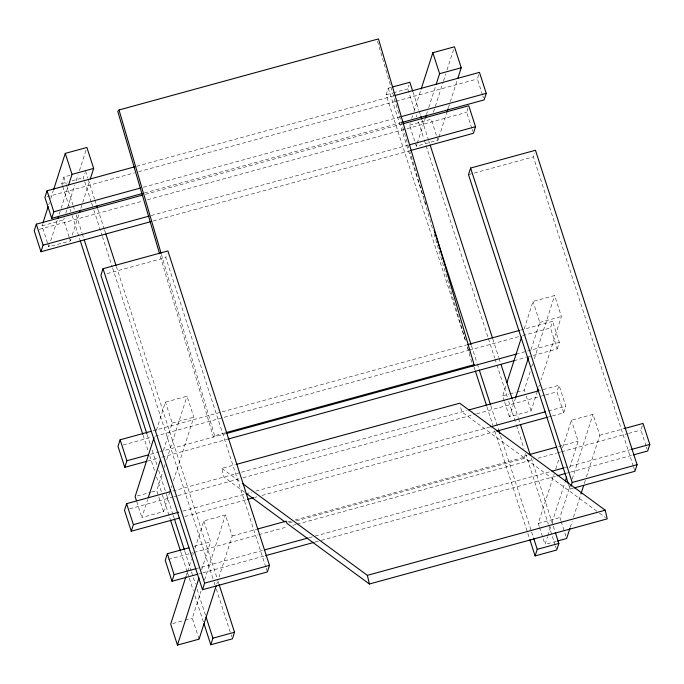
<?xml version="1.0" encoding="UTF-8"?>
<svg xmlns="http://www.w3.org/2000/svg" width="684" height="684" viewBox="0 0 684 684"><rect width="100%" height="100%" fill="white"/><g stroke="black" fill="none" stroke-linecap="round" stroke-linejoin="round"><path stroke-width="0.51" stroke-dasharray="3.42 2.56" d="M47.478 242.82L41.998 225.848L42.647 223.839M48.786 204.713L49.428 202.703M50.727 198.676L53.309 190.622M62.424 185.595L61.782 183.594L63.894 177.011L70.076 175.318M71.008 238.972L70.392 240.888L48.769 246.813L49.41 244.812M50.693 240.819L57.935 218.264M59.209 214.297L60.808 209.338M61.124 208.346L68.656 184.894M69.101 236.895L63.621 219.932L64.236 218.008M65.784 213.203L67.015 209.364M67.323 208.398L74.889 184.842M76.18 180.798L78.13 174.736M79.43 170.701L86.235 149.488M91.28 202.054L83.405 177.678L84.919 172.966M72.248 235.125L79.558 212.348M80.832 208.372L82.422 203.413M82.747 202.421L89.672 180.85M265.768 566.968L165.785 257.535L166.999 253.773M156.328 430.51L165.442 402.132L187.057 396.216L193.837 417.172L173.428 480.732M169.863 491.83L163.519 511.589L141.896 517.514L147.641 499.636M163.467 450.337L172.214 423.097L165.442 402.132M163.519 511.589L156.747 490.633L162.895 471.464M164.177 467.48L165.143 464.479M166.742 459.494L187.057 396.216M171.162 487.795L171.804 485.777M186.279 575.552L187.254 572.517M187.578 571.508L191.477 559.367M192.777 555.314L193.427 553.296M195.051 548.235L203.815 520.917L225.438 514.992L232.209 535.957L219.085 576.843M201.618 569.823L210.595 541.873L203.815 520.917M199.078 639.155L192.307 618.199L200.985 591.164M204.576 579.989L225.438 514.992M216.819 583.905L217.469 581.887M465.206 339.572L386.109 94.768L388.221 88.185L391.316 87.338M414.504 109.808L407.732 88.852L408.938 85.081M438.606 138.228L437.965 140.22L416.342 146.145L409.571 125.181L410.186 123.257M411.725 118.46L412.657 115.57M413.888 111.731L420.831 90.091M416.342 146.145L416.958 144.221M417.266 143.264L425.508 117.597M426.465 114.621L427.414 111.646M428.688 107.679L436.221 84.218M433.451 112.21L443.146 82.02M443.471 81.011L445.729 73.975M447.02 69.948L453.808 48.812M438.923 137.227L447.131 111.672M448.405 107.704L449.995 102.745M450.311 101.754L457.237 80.182M471.798 128.31L466.633 112.338L468.446 106.695M482.511 94.939L477.355 78.968L479.467 72.376M633.341 466.3L533.358 156.867L534.563 153.096M504.305 400.875L502.697 395.882L506.015 385.537M524.226 328.824L533.007 301.464L554.63 295.539L561.402 316.504L540.993 380.065M537.436 391.162L531.092 410.922L509.469 416.847L515.813 397.088M531.032 349.669L539.779 322.429L533.007 301.464M524.961 391.958L524.312 389.966L530.117 371.891M531.724 366.872L532.699 363.862M534.307 358.844L554.63 295.539M527.355 357.082L557.221 348.908L550.449 327.944L552.561 321.36L520.644 330.098M538.727 387.127L539.377 385.109M557.221 348.908L559.332 342.316L552.561 321.36M295.086 520.011L523.662 457.408L524.106 456.014L527.15 455.176M552.39 415.889L563.71 412.785L556.938 391.829L559.059 385.237L539.496 390.598M563.71 412.785L565.83 406.202L559.059 385.237M539.223 526.441L538.257 523.448L554.108 474.072M555.741 468.993L558.999 458.836M562.581 447.669L571.388 420.25L593.011 414.324L599.783 435.289L586.239 477.466M556.349 541.309L545.028 544.413L547.491 536.726M547.807 535.769L551.475 524.337M552.074 522.456L565.035 482.1M569.567 467.976L578.16 441.206L571.388 420.25M560.846 520.524L559.88 517.531L570.268 485.153M572.217 479.082L593.011 414.324M573.175 488.205L570.088 489.051L570.687 487.17M570.242 527.304L572.2 521.199M573.508 517.13L581.015 493.737M584.281 483.571L585.914 478.484M646.072 446.002L640.908 430.031L642.729 424.388M224.925 432.912L214.631 435.734L213.382 437.067L159.859 254.73M61.782 183.594L67.964 181.901M72.076 180.773L83.405 177.678M386.109 94.768L392.283 93.075M393.317 92.793L407.732 88.852M136.603 166.28L394.01 95.786M46.974 196.838L134.492 172.864M138.613 171.735L394.984 101.523M396.01 101.241L477.355 78.968M143.383 187.236L399.755 117.024M144.35 192.982L401.756 122.487M145.453 194.299L401.824 124.086M41.998 225.848L63.621 219.932M409.571 125.181L431.194 119.255L437.965 140.22M39.347 229.362L142.306 201.164M147.453 199.754L466.633 112.338M151.198 215.537L407.57 145.324M153.199 221L408.545 151.07M107.097 273.609L165.785 257.535M468.489 174.634L533.358 156.867M172.214 423.097L193.837 417.172M539.779 322.429L561.402 316.504M153.071 430.766L466.069 345.044M123.154 444.968L150.959 437.358M155.071 436.23L468.078 350.507M469.104 350.225L518.523 336.69M522.644 335.562L550.449 327.944M150.583 454.27L158.816 452.013M159.842 451.731L225.737 433.682M516.087 354.167L559.332 342.316M147.436 461.136L157.73 458.323M161.852 457.194L226.712 439.427M513.975 360.75L526.329 357.364M244.556 492.198L223.916 477.03L221.89 468.36L235.27 464.692M137.185 495.986L150.565 492.326M151.6 492.044L156.747 490.633M502.697 395.882L508.87 394.189M509.905 393.907L516.078 392.223M517.113 391.941L524.312 389.966M172.924 490.992L240.392 472.516M241.418 472.234L466.856 410.494M129.652 508.853L172.898 497.011M173.924 496.729L177.019 495.883M178.045 495.601L241.879 478.116M242.914 477.834L475.602 414.102M476.628 413.82L540.463 396.335M541.497 396.062L544.584 395.215M545.618 394.933L556.938 391.829M182.816 511.102L244.59 494.181M245.624 493.899L251.797 492.206M255.919 491.078L489.641 427.072M548.329 410.998L565.83 406.202M184.817 516.557L246.591 499.645M254.833 497.388L256.893 496.823M262.04 495.413L494.729 431.681M548.269 417.018L551.355 416.171M194.119 546.388L210.595 541.873M232.209 535.957L256.876 529.202M558.597 446.566L578.16 441.206M599.783 435.289L624.492 428.517M287.878 521.986L290.965 521.14M289.058 522.85L292.145 522.003M296.266 520.875L524.842 458.271L598.645 512.555M168.324 559.461L193.033 552.698M194.059 552.415L257.902 534.931M258.928 534.649L287.759 526.748M292.906 525.338L295.992 524.491M297.027 524.218L533.836 459.357M537.949 458.229L556.485 453.15M557.511 452.868L560.606 452.021M561.632 451.739L627.527 433.699M628.553 433.417L640.908 430.031M195.744 568.763L263.699 550.15M308.997 537.744L314.144 536.333M315.179 536.051L549.927 471.755M564.343 467.805L630.238 449.764M198.779 573.936L201.865 573.089M202.892 572.807L264.674 555.887M315.119 542.07L320.266 540.659M321.3 540.377L556.049 476.09M566.343 473.268L569.439 472.422M570.465 472.14L632.238 455.219M172.744 623.551L184.073 620.456M185.099 620.174L192.307 618.199M538.257 523.448L559.88 517.531M523.662 457.408L461.76 411.888L460.178 405.15M599.509 513.18L605.511 517.6M221.89 468.36L240.828 482.288M646.397 447.003L647.038 448.995M633.658 467.292L634.949 471.285M482.836 95.931L483.477 97.932M472.114 129.31L472.764 131.302M568.797 485.059L570.088 489.051M526.252 395.951L531.092 410.922M561.162 521.524L566.001 536.495M413.068 92.246L418.873 110.21M419.198 111.21L420.489 115.203M422.105 120.187L428.552 140.152M428.877 141.152L429.518 143.153M492.822 339.059L498.721 357.33M499.055 358.348L500.688 363.418M512.41 399.678L518.216 417.642M518.532 418.642L520.148 423.635M531.254 458.006L554.981 531.434M416.12 114.801L416.761 116.802M418.377 121.786L423.9 138.886M424.225 139.895L488.102 337.588M488.427 338.606L494.652 357.869M494.985 358.886L496.618 363.948M496.943 364.965L507.391 397.284M508.682 401.277L516.146 424.379M516.471 425.388L523.961 448.576M525.594 453.62L548.346 524.047M548.671 525.047L555.126 545.011M555.442 546.012L556.408 549.004M524.106 456.014L524.842 458.271M504.63 401.876L509.469 416.847M539.548 527.441L545.028 544.413M388.221 88.185L423.285 196.693M424.593 200.745L425.901 204.798M471.438 345.719L477.004 362.956M477.338 363.974L478.646 368.026M490.761 405.535L498.85 430.552M500.491 435.631L531.323 531.066M531.648 532.075L533.623 538.171M467.505 346.677L469.472 352.773M474.063 366.992L475.055 370.044M486.871 406.604L492.771 424.892M494.746 430.988L529.536 538.659M266.093 567.968L267.384 571.952M85.517 171.085L87.774 178.071M88.099 179.071L94.546 199.035M94.871 200.036L96.487 205.02M97.778 209.013L104.225 228.978M104.549 229.978L105.516 232.97M116.323 266.418L217.794 580.459M218.119 581.477L218.777 583.512M91.613 203.071L92.596 206.115M93.905 210.176L102.113 235.57M102.438 236.587L112.287 267.059M112.612 268.077L213.699 580.93M214.032 581.947L215.015 584.991M216.324 589.052L230.764 633.752M231.098 634.761L231.748 636.795M63.894 177.011L66.151 183.996M66.476 184.996L72.931 204.961M73.248 205.952L74.539 209.945M76.155 214.938L81.96 232.902M82.285 233.902L83.893 238.896M147.197 434.819L150.48 444.968M152.122 450.046L157.371 466.291M158.679 470.353L166.135 493.429M166.46 494.429L172.907 514.385M173.232 515.385L174.523 519.378M184.654 550.731L191.187 570.96M191.511 571.969L195.436 584.102M197.069 589.163L206.132 617.199M62.748 186.587L70.811 211.544M72.102 215.537L79.917 239.716M143.136 435.383L148.377 451.602M149.685 455.655L154.926 471.874M156.568 476.945L162.082 494.028M162.407 495.028L170.196 519.122M180.619 551.398L187.142 571.567M187.467 572.576L193.333 590.728M194.957 595.764L204.012 623.791M69.426 237.895L70.392 240.888M136.74 501.543L141.896 517.514M47.803 243.82L48.769 246.813M377.517 41.279L432.553 228.738M434.058 233.86L465.932 342.445M467.437 347.566L471.943 362.93M161.407 254.414L214.631 435.734"/><path stroke-width="1.03" d="M142.366 195.145L36.312 224.19L34.2 230.773L40.972 251.738L151.138 221.565M134.551 166.845L47.034 190.81L44.913 197.402L51.685 218.358L142.298 193.546M42.972 222.83L48.136 206.73M53.634 189.622L65.262 153.387L86.885 147.47L93.657 168.426L90.271 178.969M40.972 251.738L43.092 245.146L36.312 224.19M51.685 218.358L53.805 211.775L47.034 190.81M57.935 218.264L58.576 216.281M68.656 184.894L72.034 174.352L65.262 153.387M79.558 212.348L80.199 210.356M103.036 268.709L100.924 275.301L202.515 589.719L267.384 571.952L269.496 565.369L167.905 250.942L103.036 268.709L204.627 583.136L202.515 589.719M151.01 431.33L120.127 439.795L118.007 446.378L124.779 467.343L146.402 461.418M124.779 467.343L126.899 460.751L120.127 439.795M170.513 489.812L169.863 491.83L126.617 503.672L124.505 510.264L131.277 531.22L179.67 517.968M154.054 437.606L135.124 496.55L136.415 500.543M131.277 531.22L133.397 524.637L126.617 503.672M148.24 497.755L160.552 459.417M188.972 547.798L167.349 553.724L165.237 560.307L172.009 581.272L197.744 574.218M172.009 581.272L174.121 574.68L167.349 553.724M185.954 576.561L170.684 624.116L177.455 645.08L199.078 639.155L216.17 585.923M177.455 645.08L199.01 577.954M219.102 584.521L234.526 632.238L232.406 638.83L210.783 644.747L212.904 638.163L206.132 617.199M421.156 89.082L432.835 52.719L454.458 46.794L461.23 67.759L457.844 78.301M425.508 117.597L426.141 115.613M436.221 84.218L439.607 73.684L432.835 52.719M447.131 111.672L448.08 108.696M402.859 123.804L468.754 105.755L475.525 126.711L473.405 133.303L410.605 150.506M395.036 95.504L479.467 72.376L486.239 93.34L484.127 99.924L402.782 122.205M574.201 487.923L634.949 471.285L637.069 464.701L535.469 150.275L470.609 168.042L468.489 174.634L568.472 484.058M506.921 382.707L521.618 336.938M515.813 397.088L528.441 357.741M538.086 389.145L537.436 391.162L468.899 409.93M555.305 532.434L558.854 543.412L556.733 550.004L535.11 555.921L537.231 549.337L533.623 538.171M565.36 481.091L566.651 477.056M570.995 486.23L572.2 482.468L470.609 168.042M569.917 528.322L566.651 538.488L557.383 541.027M581.015 493.737L583.632 485.606M624.492 428.517L643.028 423.439L649.8 444.403L647.688 450.995L633.273 454.937M472.849 366.008L474.089 364.675L378.466 38.92L119.007 109.979L117.759 111.321L159.56 253.704M72.034 174.352L93.657 168.426M439.607 73.684L461.23 67.759M392.342 87.056L409.844 82.26L412.751 91.246M53.805 211.775L140.288 188.083M400.781 116.742L486.239 93.34M43.092 245.146L149.138 216.101M409.63 144.76L475.525 126.711M467.104 344.762L519.609 330.381M225.959 432.63L474.089 364.675M126.899 460.751L148.522 454.834M226.772 433.399L516.087 354.167M227.746 439.145L513.975 360.75M236.305 464.41L459.725 403.218L605.203 510.196L607.23 518.865L369.394 583.999L286.998 523.414L286.271 521.148L257.894 528.92M133.397 524.637L178.695 512.231M490.667 426.79L545.234 411.845M247.625 499.363L253.798 497.67M496.789 431.117L547.243 417.3M529.177 454.621L556.537 447.131M174.121 574.68L195.744 568.763M264.725 549.868L307.971 538.026M551.988 471.19L563.317 468.087M631.264 449.482L649.8 444.403M265.7 555.605L314.093 542.352M557.084 475.808L565.317 473.55M204.627 583.136L269.496 565.369M572.2 482.468L637.069 464.701M242.546 483.554L367.359 575.338L605.203 510.196M212.904 638.163L234.526 632.238M537.231 549.337L558.854 543.412M246.274 493.463L284.963 521.918M420.814 116.203L421.78 119.196M430.168 145.145L492.489 338.041M501.021 364.435L512.085 398.678M520.473 424.636L530.271 454.971M434.092 230.149L471.114 344.71M479.296 370.053L490.437 404.526M498.85 430.552L499.833 433.596M475.38 371.053L486.538 405.595M529.861 539.667L535.11 555.921M96.812 206.021L97.453 208.022M105.84 233.971L115.989 265.401M84.218 239.896L146.872 433.801M174.523 519.378L184.321 549.722M80.242 240.725L142.811 434.366M170.521 520.131L180.294 550.389M204.012 623.791L210.783 644.747M119.007 109.979L161.108 253.396M367.359 575.338L369.394 583.999"/></g></svg>
